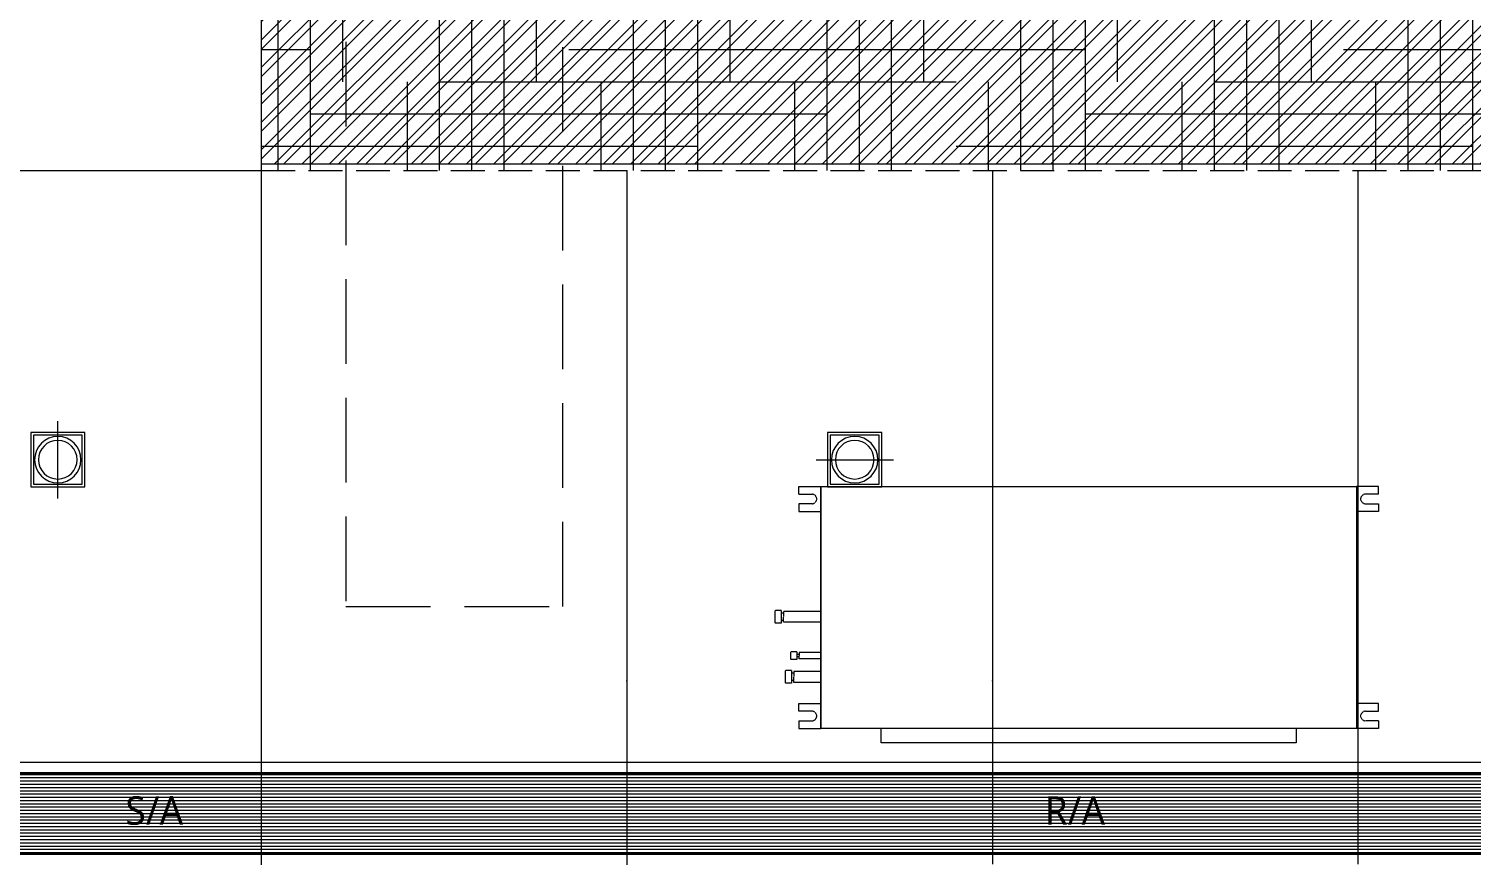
# Model space of a CAD drawing. Header units: millimetres. Extents: x -108767 to 78913, y -380878 to 1470.
# Drawn here: x 14253 to 16382, y -191451 to -190231 of the extents above; entities that cross this region are included whole.
import ezdxf
from ezdxf.enums import TextEntityAlignment as Align

# ---------------------------------------------------------------- set-up
doc = ezdxf.new("R2010")
doc.units = ezdxf.units.MM
doc.header["$LTSCALE"] = 10
for name, pattern in [('__DASH', [0.35, 0.25, -0.1]), ('DASH', [0.35, 0.25, -0.1]), ('DOTE', [2.4200000000000004, 2, -0.2, 0.02, -0.2])]:
    doc.linetypes.add(name, pattern=pattern)
for name, color, linetype in [('NW-01梁', 4, 'Continuous'), ('NW-03-地面铺装', 8, 'Continuous'), ('NW-04-light(天花灯具)', 1, 'Continuous'), ('NW-04-天花造型粗线', 163, 'Continuous'), ('NW-暖通设备', 161, 'Continuous'), ('NW-暖通风口', 33, 'Continuous')]:
    doc.layers.add(name, color=color, linetype=linetype)
doc.styles.add('黑体', font='', dxfattribs={"width": 0.8, "height": 3})
doc.styles.get('黑体').set_extended_font_data('Microsoft YaHei')

# ---------------------------------------------------------------- blocks, each defined once
blk = doc.blocks.new('嵌入式射灯1')
at = {"color": 250, "linetype": 'DOTE', "ltscale": 30}
blk.add_line((0, 100), (0, -100), dxfattribs=at)
blk.add_lwpolyline([(-100, 0, 0, 0, 0), (100, 0, 30, 0, 0), (154.8698837808333, 0, 0, 0, 0)], format="xyseb", dxfattribs=at)
blk.add_circle((0, 0), 60)
at = {"color": 250}
blk.add_circle((0, 0), 50, dxfattribs=at)
blk = doc.blocks.new('*U237')
at = {"layer": 'NW-04-light(天花灯具)', "color": 1, "ltscale": 15}
blk.add_lwpolyline([(150844.1683117704, -14074.61360349184), (150848.3707117704, -14074.61360349184), (150848.3707117704, -14078.81600349184), (150844.1683117704, -14078.81600349184)], close=True, dxfattribs=at)
at = {"layer": 'NW-04-light(天花灯具)', "color": 8, "ltscale": 15}
blk.add_lwpolyline([(150844.3784317704, -14074.82372349184), (150848.1605917704, -14074.82372349184), (150848.1605917704, -14078.60588349184), (150844.3784317704, -14078.60588349184)], close=True, dxfattribs=at)
at = {"layer": 'NW-04-light(天花灯具)', "color": 1, "linetype": 'DASH', "ltscale": 15, "xscale": 0.03000000000000001, "yscale": 0.03000000000000001, "zscale": 0.03000000000000001, "rotation": 180.0000000002703}
blk.add_blockref('嵌入式射灯1', (150846.2695117704, -14076.71480349184), dxfattribs=at)
blk = doc.blocks.new('*U243')
at = {"layer": 'NW-04-light(天花灯具)', "color": 1, "ltscale": 15}
blk.add_lwpolyline([(150844.1683117704, -14074.61360349184), (150848.3707117704, -14074.61360349184), (150848.3707117704, -14078.81600349184), (150844.1683117704, -14078.81600349184)], close=True, dxfattribs=at)
at = {"layer": 'NW-04-light(天花灯具)', "color": 8, "ltscale": 15}
blk.add_lwpolyline([(150844.3784317704, -14074.82372349184), (150848.1605917704, -14074.82372349184), (150848.1605917704, -14078.60588349184), (150844.3784317704, -14078.60588349184)], close=True, dxfattribs=at)
at = {"layer": 'NW-04-light(天花灯具)', "color": 1, "linetype": 'DASH', "ltscale": 15, "xscale": 0.03000000000000001, "yscale": 0.03000000000000001, "zscale": 0.03000000000000001, "rotation": 270.0000000002702}
blk.add_blockref('嵌入式射灯1', (150846.2695117704, -14076.71480349184), dxfattribs=at)
blk = doc.blocks.new('fdsaghfjkd')
at = {"layer": 'NW-暖通风口', "color": 250, "linetype": '__DASH', "ltscale": 0.5}
for p, q in [((-340.1132075471687, 0), (-340.1132075471687, 23.77358490566039)), ((-340.1132075471687, 23.77358490566039), (340.1132075471687, 23.77358490566039)), ((340.1132075471687, 23.77358490566039), (340.1132075471687, 0)), ((-474.8301886792469, -12.55907696760963), (-474.8301886792469, 0)), ((-474.8301886792469, 0), (-439.1698113207531, 0)), ((-439.1698113207531, -396.2264150943396), (-439.1698113207531, 0)), ((-439.1698113207531, 0), (439.1698113207531, 0)), ((439.1698113207531, 0), (439.1698113207531, -396.2264150943396)), ((439.1698113207531, -396.2264150943396), (439.1698113207531, 0)), ((474.8301886792469, 0), (439.1698113207531, 0)), ((474.8301886792469, -12.55907696760963), (474.8301886792469, 0)), ((-474.8301886792469, -12.55907696763269), (-453.4339622641564, -12.55907696763269)), ((474.8301886792469, -12.55907696763269), (453.4339622641564, -12.55907696763269)), ((-453.4339622641564, -28.04219293012614), (-474.8301886792469, -28.04219293012614)), ((-474.8301886792469, -28.04219293012614), (-474.8301886792469, -40.60126989775883)), ((-474.8301886792469, -40.60126989775883), (-439.1698113207531, -40.60126989775883)), ((474.8301886792469, -40.60126989775883), (439.1698113207531, -40.60126989775883)), ((453.4339622641564, -28.04219293012613), (474.8301886792469, -28.04219293012613)), ((474.8301886792469, -28.04219293012613), (474.8301886792469, -40.60126989775883)), ((439.1698113207531, -75.48918747847773), (483.4075554394512, -75.48918747847773)), ((439.1698113207531, -93.26338630721615), (483.4075554394512, -93.26338630721615)), ((483.4075554394512, -75.48918747847773), (483.4075554394512, -84.37628689283541)), ((483.4075554394512, -78.50284074779648), (487.2579619086173, -78.50284074779648)), ((483.4075554394512, -93.26338630721615), (483.4075554394512, -84.37628689283541)), ((483.4075554394512, -90.24973303787434), (487.2579619086173, -90.24973303787434)), ((487.2579619086173, -94.68569887134265), (487.2579619086173, -74.06687491435123)), ((487.2579619086173, -74.06687491435123), (496.5808680824121, -74.06687491435123)), ((496.5808680824121, -74.06687491435123), (497.0706647074257, -74.60975589216929)), ((496.5808680824121, -94.68569887134265), (497.0706647074257, -94.14281789352458)), ((497.0706647074257, -74.60975589216929), (497.0706647074257, -94.14281789352458)), ((439.1698113207531, -114.263206755872), (474.5233647541318, -114.263206755872)), ((474.5233647541318, -114.263206755872), (474.5233647541318, -119.1880420192863)), ((474.5233647541318, -117.2768600251908), (478.3737712234142, -117.2768600251908)), ((478.3737712234142, -125.5351898468271), (478.3737712234142, -112.8408941917455)), ((478.3737712234142, -112.8408941917455), (487.6966773971799, -112.8408941917455)), ((487.2579619086173, -94.68569887134265), (496.5808680824121, -94.68569887134265)), ((487.6966773971799, -112.8408941917455), (488.1864740222227, -113.3837751695636)), ((488.1864740222227, -113.3837751695636), (488.1864740222227, -124.992308869009)), ((439.1698113207531, -124.1128772827006), (474.5233647541318, -124.1128772827006)), ((474.5233647541318, -124.1128772827006), (474.5233647541318, -119.1880420192863)), ((474.5233647541318, -121.0992240133818), (478.3737712234142, -121.0992240133818)), ((478.3737712234142, -125.5351898468271), (487.6966773971799, -125.5351898468271)), ((487.6966773971799, -125.5351898468271), (488.1864740222227, -124.992308869009)), ((439.1698113207531, -173.9785372718404), (500.1041238870239, -173.9785372718404)), ((500.1041238870239, -173.9785372718404), (500.1041238870239, -182.8656366861981)), ((500.1041238870239, -176.9921905411592), (503.954530356219, -176.9921905411592)), ((500.1041238870239, -191.7527361005558), (500.1041238870239, -182.8656366861981)), ((500.1041238870239, -188.7390828312371), (503.954530356219, -188.7390828312371)), ((503.954530356219, -193.1750486646823), (503.954530356219, -172.5562247077139)), ((503.954530356219, -172.5562247077139), (513.2774365299847, -172.5562247077139)), ((513.2774365299847, -172.5562247077139), (513.7672331550275, -173.099105685532)), ((513.7672331550275, -173.099105685532), (513.7672331550275, -192.6321676868642)), ((439.1698113207531, -191.7527361005558), (500.1041238870239, -191.7527361005558)), ((503.954530356219, -193.1750486646823), (513.2774365299847, -193.1750486646823)), ((513.2774365299847, -193.1750486646823), (513.7672331550275, -192.6321676868642)), ((-474.8301886792469, -368.1842221641904), (-474.8301886792469, -355.6251451965578)), ((-474.8301886792469, -355.6251451965578), (-439.1698113207531, -355.6251451965578)), ((-453.4339622641564, -368.1842221641904), (-474.8301886792469, -368.1842221641904)), ((474.8301886792469, -355.6251451965578), (439.1698113207531, -355.6251451965578)), ((453.4339622641564, -368.1842221641904), (474.8301886792469, -368.1842221641904)), ((474.8301886792469, -368.1842221641904), (474.8301886792469, -355.6251451965578)), ((-474.8301886792469, -383.6673381267069), (-474.8301886792469, -396.2264150943396)), ((-474.8301886792469, -383.6673381267069), (-453.4339622641564, -383.6673381267069)), ((-474.8301886792469, -396.2264150943396), (-439.1698113207531, -396.2264150943396)), ((439.1698113207531, -396.2264150943396), (-439.1698113207531, -396.2264150943396)), ((474.8301886792469, -396.2264150943396), (439.1698113207531, -396.2264150943396)), ((474.8301886792469, -383.6673381267069), (453.4339622641564, -383.6673381267069)), ((474.8301886792469, -383.6673381267069), (474.8301886792469, -396.2264150943396))]:
    blk.add_line(p, q, dxfattribs=at)
for centre, start, end in [((-453.4339622641564, -20.30063494887941), 270, 90), ((453.4339622641564, -20.30063494887941), 90, 270), ((-453.4339622641564, -375.9257801454602), 270, 90), ((453.4339622641564, -375.9257801454602), 90, 270)]:
    blk.add_arc(centre, 7.74155798125465, start, end, dxfattribs=at)
blk = doc.blocks.new('A$C3a48497c')
at = {"layer": 'NW-01梁', "linetype": 'DASH', "ltscale": 50}
blk.add_lwpolyline([(-4936, 590), (-4616, 590), (-4616, 3697.999999999971), (-4936, 3697.999999999971)], close=True, dxfattribs=at)
blk = doc.blocks.new('gsdgsdfdsfgsd')
at = {"layer": 'NW-03-地面铺装', "color": 250}
for p, q in [((12536.37885100181, -190440.4724403794), (14595.87885100176, -190440.4724403794)), ((14595.87885100176, -190440.4724403794), (14595.87885100176, -192274.4724403798)), ((15135.16456528748, -190440.4724403794), (15135.16456528748, -191478.4724404311)), ((15674.4502795732, -190440.4724403794), (15674.4502795732, -191463.4724403794)), ((16213.73599385892, -190440.4724403794), (16213.73599385892, -191463.4724403794))]:
    blk.add_line(p, q, dxfattribs=at)
at = {"layer": 'NW-03-地面铺装', "linetype": 'DASH', "ltscale": 20}
blk.add_lwpolyline([(14595.87885100176, -184509.4724403794), (14595.87885100176, -187480.472440397), (14595.87885100176, -188010.4724403794), (14595.87885100176, -190440.4724403794), (19621.87885100181, -190440.4724403794)], dxfattribs=at)
at = {"layer": 'NW-03-地面铺装'}
for p in [(15135.16456528748, -191192.7268428301), (15674.4502795732, -191192.7268428301), (16213.73599385892, -191192.7268428301)]:
    blk.add_point(p, dxfattribs=at)

msp = doc.modelspace()

# ---------------------------------------------------------------- hatches: boundary and pattern name
at = {"layer": 'NW-03-地面铺装'}
h = msp.add_hatch(dxfattribs=at)
h.set_pattern_fill('HOUND', color=250, scale=30)
h.set_pattern_definition([(0, (0, 0), (190.5, 47.625), [762, -381]), (90, (0, 0), (-47.62500000000001, -190.5), [762, -381])])
h.paths.add_polyline_path([(14595.87885100176, -189910.4724403794), (19624.82542835455, -189910.4724403794), (19624.82542835455, -190440.4724403794), (14595.87885100176, -190440.4724403794)])
h.paths.add_polyline_path([(14595.87885100176, -188010.4724403794), (15116.68512032372, -188010.4724403793), (15116.68512032372, -189910.4724403793), (14595.87885100176, -189910.4724403794)])
at = {"layer": 'NW-04-天花造型粗线'}
h = msp.add_hatch(dxfattribs=at)
h.set_pattern_fill('ANSI32', color=250, scale=3)
h.set_pattern_definition([(45, (0, 0), (-20.2055762724056, 20.2055762724056), []), (45, (13.47039, 0), (-20.2055762724056, 20.2055762724056), [])])
h.paths.add_polyline_path([(19624.87885100181, -190030.4724409581), (14896.68512009099, -190030.4724409581), (14896.68512009099, -188010.4724403794), (14595.87885100181, -188010.4724403794), (14595.87885100181, -190430.4724403794), (19624.87885100181, -190430.4724403794)])
at = {"layer": 'NW-暖通风口'}
h = msp.add_hatch(dxfattribs=at)
h.set_pattern_fill('_USER', color=250, scale=4.800000000000001, pattern_type=0)
h.set_pattern_definition([(0, (-36619.75506109135, -172538.8854289124), (0, 4.800000000000001), [])])
h.paths.add_polyline_path([(12581.87885100179, -191446.4724403794), (18368.87885100179, -191446.4724403794), (18368.87885100179, -191330.4724403794), (12581.87885100179, -191330.4724403794)])

# ---------------------------------------------------------------- linework, layer by layer
at = {"layer": 'NW-04-天花造型粗线'}
for points in [[(14595.87885100181, -188010.4724403794), (14595.87885100181, -190430.4724403794), (19621.87885100181, -190430.4724403794)], [(18370.87885100179, -191674.4724403794), (18370.87885100179, -191313.4724403794), (12579.87885100181, -191313.4724403794)]]:
    msp.add_lwpolyline(points, dxfattribs=at)
at = {"layer": 'NW-暖通风口', "color": 1, "ltscale": 0.5}
msp.add_lwpolyline([(12579.87885100181, -191448.4724403794), (18370.87885100179, -191448.4724403794), (18370.87885100179, -191328.4724403794), (12579.87885100181, -191328.4724403794)], close=True, dxfattribs=at)
at = {"layer": 'NW-暖通风口', "color": 8, "ltscale": 0.5}
msp.add_lwpolyline([(12581.87885100179, -191446.4724403794), (18368.87885100179, -191446.4724403794), (18368.87885100179, -191330.4724403794), (12581.87885100179, -191330.4724403794)], close=True, dxfattribs=at)

# ---------------------------------------------------------------- block references
at = {"layer": 'NW-01梁'}
msp.add_blockref('A$C3a48497c', (19656.87885100179, -191673.4724403794), dxfattribs=at)
at = {"layer": 'NW-03-地面铺装'}
msp.add_blockref('gsdgsdfdsfgsd', (0, 0), dxfattribs=at)
at = {"layer": 'NW-04-light(天花灯具)', "xscale": -19.008, "yscale": 19.008, "zscale": 19.008}
for name, p in [('*U237', (2881581.769730734, 76703.42359472462)), ('*U243', (2882757.269730734, 76703.42359472462))]:
    msp.add_blockref(name, p, dxfattribs=at)
at = {"layer": 'NW-暖通设备', "xscale": 0.9000000034613134, "yscale": 0.9000000034613134, "zscale": 0.9000000034613134, "rotation": 180}
msp.add_blockref('fdsaghfjkd', (15816.56250132807, -191263.0505650202), dxfattribs=at)

# ---------------------------------------------------------------- texts
at = {"layer": 'NW-暖通风口', "color": 40, "style": '黑体'}
for tag, p in [('S/A', (14438.29818612133, -191384.1315282497, -203.3028946079548)), ('R/A', (15796.19191754359, -191384.1315282497, -203.3028946079548))]:
    msp.add_attdef(tag, text='', height=42, dxfattribs=at).set_placement(p, align=Align.MIDDLE)

doc.saveas('drawing.dxf')
